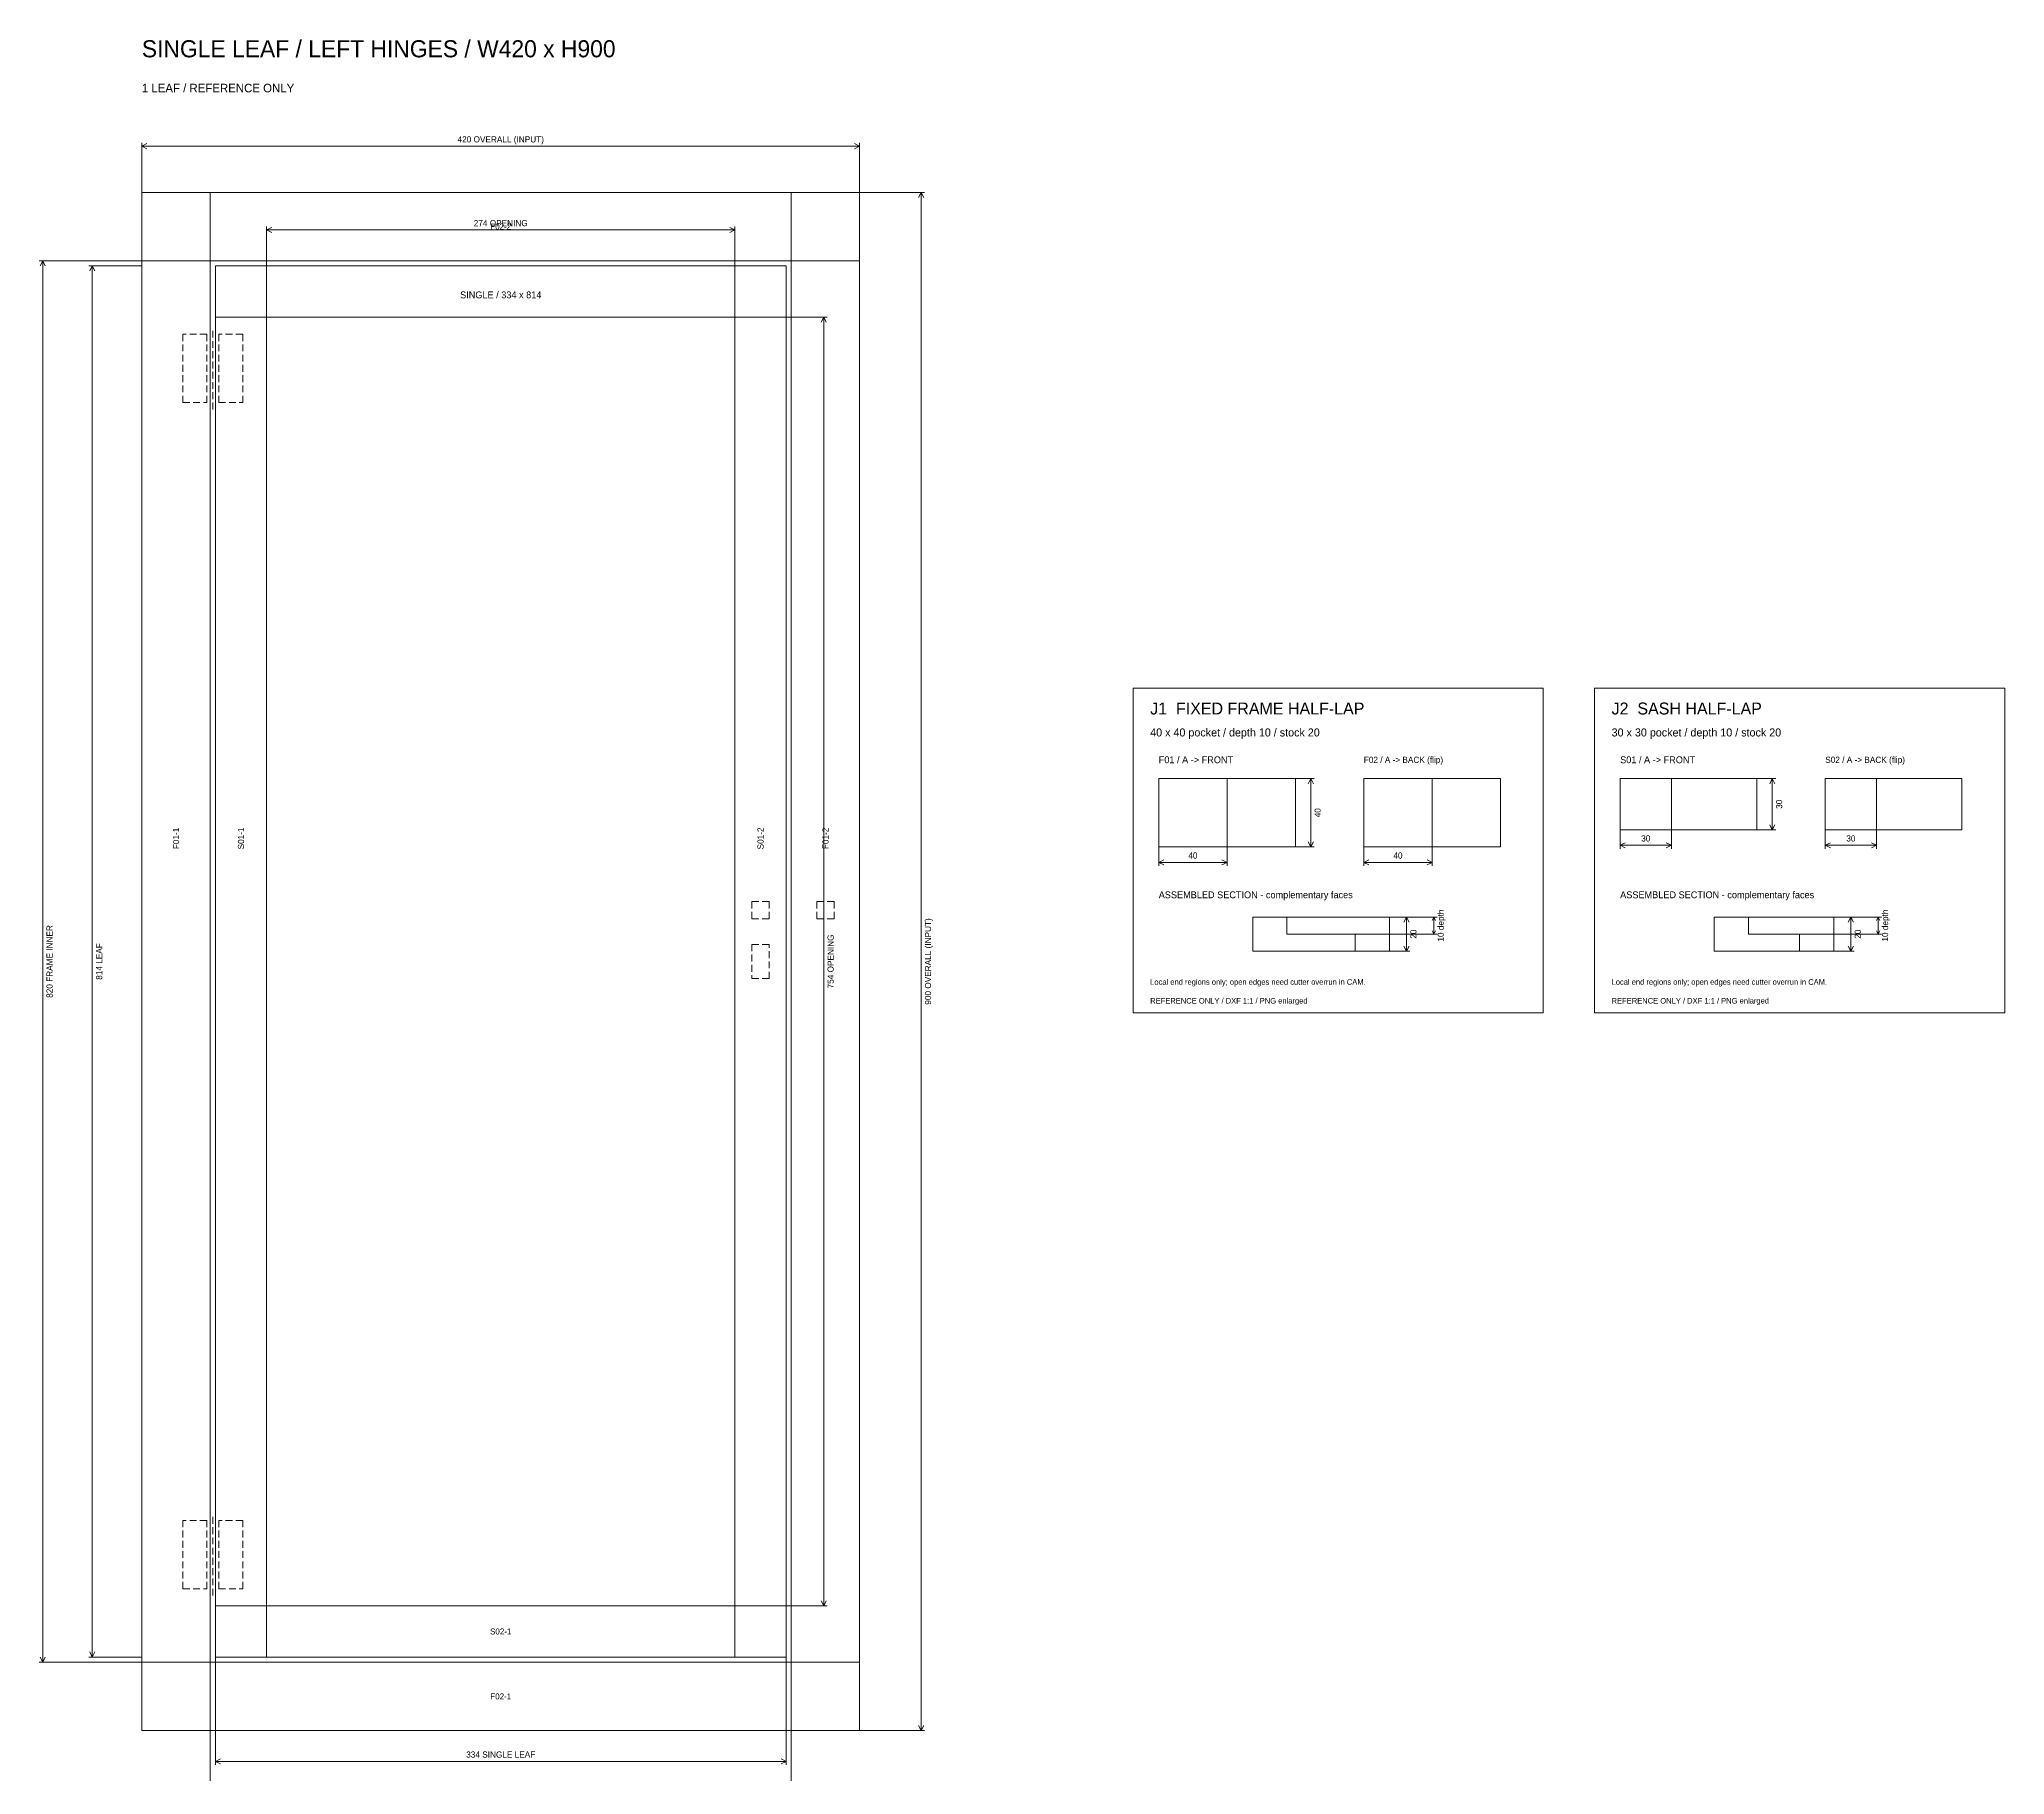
# Model space of a CAD drawing. Header units: millimetres. Extents: x -29 to 2440, y -456 to 1090.
# Drawn here: x 1290 to 2440, y 74 to 1090 of the extents above; entities that cross this region are included whole.
import ezdxf
from ezdxf.enums import TextEntityAlignment as Align

# ---------------------------------------------------------------- set-up
doc = ezdxf.new("R2010")
doc.units = ezdxf.units.MM
doc.linetypes.add('REF_DASH', pattern=[6, 4, -2])
for name, color, linetype, lineweight in [('ASSEMBLY_REFERENCE', 8, 'Continuous', 18), ('DIMENSIONS', 3, 'Continuous', 18), ('HINGE_REF', 4, 'REF_DASH', 18), ('JOINT_DETAILS_REF', 8, 'Continuous', 18), ('LATCH_REF', 4, 'REF_DASH', 18), ('NOTES', 7, 'Continuous', 18)]:
    doc.layers.add(name, color=color, linetype=linetype, lineweight=lineweight)

msp = doc.modelspace()

# ---------------------------------------------------------------- linework, layer by layer
at = {"layer": 'ASSEMBLY_REFERENCE'}
for points in [[(1350, 100), (1390, 100), (1390, 1000), (1350, 1000)], [(1770, 1000), (1770, 960), (1350, 960), (1350, 1000)], [(1770, 1000), (1730, 1000), (1730, 100), (1770, 100)], [(1393, 143), (1423, 143), (1423, 957), (1393, 957)], [(1727, 957), (1727, 927), (1393, 927), (1393, 957)], [(1727, 957), (1697, 957), (1697, 143), (1727, 143)], [(1393, 143), (1393, 173), (1727, 173), (1727, 143)], [(1350, 100), (1350, 140), (1770, 140), (1770, 100)]]:
    msp.add_lwpolyline(points, close=True, dxfattribs=at)
at = {"layer": 'ASSEMBLY_REFERENCE', "linetype": 'REF_DASH'}
msp.add_lwpolyline([(1423, 173), (1697, 173), (1697, 927), (1423, 927)], close=True, dxfattribs=at)
at = {"layer": 'DIMENSIONS'}
for p, q in [((1350, 1000), (1350, 1029)), ((1350, 1027), (1353, 1028.5)), ((1350, 1027), (1770, 1027)), ((1350, 1027), (1353, 1025.5)), ((1770, 1027), (1767, 1028.5)), ((1770, 1027), (1767, 1025.5)), ((1770, 1000), (1770, 1029)), ((1770, 1000), (1808, 1000)), ((1806, 1000), (1804.5, 997)), ((1806, 100), (1806, 1000)), ((1806, 1000), (1807.5, 997)), ((1423, 927), (1423, 980)), ((1423, 978), (1426, 979.5)), ((1423, 978), (1697, 978)), ((1423, 978), (1426, 976.5)), ((1697, 978), (1694, 979.5)), ((1697, 978), (1694, 976.5)), ((1697, 927), (1697, 980)), ((1390, 960), (1290, 960)), ((1292, 960), (1290.5, 957)), ((1292, 140), (1292, 960)), ((1292, 960), (1293.5, 957)), ((1350, 957), (1319, 957)), ((1321, 957), (1319.5, 954)), ((1321, 143), (1321, 957)), ((1321, 957), (1322.5, 954)), ((1697, 927), (1751, 927)), ((1749, 927), (1747.5, 924)), ((1749, 173), (1749, 927)), ((1749, 927), (1750.5, 924)), ((2025, 657), (2036, 657)), ((2034, 657), (2032.5, 654)), ((2034, 617), (2034, 657)), ((2034, 657), (2035.5, 654)), ((2295, 657), (2306, 657)), ((2304, 657), (2302.5, 654)), ((2304, 627), (2304, 657)), ((2304, 657), (2305.5, 654)), ((2215, 627), (2215, 616)), ((2245, 627), (2245, 616)), ((2295, 627), (2306, 627)), ((2304, 627), (2302.5, 630)), ((2304, 627), (2305.5, 630)), ((2335, 627), (2335, 616)), ((2365, 627), (2365, 616)), ((1945, 617), (1945, 606)), ((1945, 608), (1948, 609.5)), ((1985, 608), (1982, 609.5)), ((1985, 617), (1985, 606)), ((2025, 617), (2036, 617)), ((2034, 617), (2032.5, 620)), ((2034, 617), (2035.5, 620)), ((2065, 617), (2065, 606)), ((2065, 608), (2068, 609.5)), ((2105, 608), (2102, 609.5)), ((2105, 617), (2105, 606)), ((2215, 618), (2218, 619.5)), ((2215, 618), (2245, 618)), ((2215, 618), (2218, 616.5)), ((2245, 618), (2242, 619.5)), ((2245, 618), (2242, 616.5)), ((2335, 618), (2338, 619.5)), ((2335, 618), (2365, 618)), ((2335, 618), (2338, 616.5)), ((2365, 618), (2362, 619.5)), ((2365, 618), (2362, 616.5)), ((1945, 608), (1985, 608)), ((1945, 608), (1948, 606.5)), ((1985, 608), (1982, 606.5)), ((2065, 608), (2105, 608)), ((2065, 608), (2068, 606.5)), ((2105, 608), (2102, 606.5)), ((2060, 576), (2108, 576)), ((2080, 576), (2092, 576)), ((2090, 576), (2088.5, 573)), ((2090, 556), (2090, 576)), ((2090, 576), (2091.5, 573)), ((2106, 576), (2105, 574)), ((2106, 566), (2106, 576)), ((2106, 576), (2107, 574)), ((2320, 576), (2368, 576)), ((2340, 576), (2352, 576)), ((2350, 576), (2348.5, 573)), ((2350, 556), (2350, 576)), ((2350, 576), (2351.5, 573)), ((2366, 576), (2365, 574)), ((2366, 566), (2366, 576)), ((2366, 576), (2367, 574)), ((2060, 566), (2108, 566)), ((2106, 566), (2105, 568)), ((2106, 566), (2107, 568)), ((2320, 566), (2368, 566)), ((2366, 566), (2365, 568)), ((2366, 566), (2367, 568)), ((2080, 556), (2092, 556)), ((2090, 556), (2088.5, 559)), ((2090, 556), (2091.5, 559)), ((2340, 556), (2352, 556)), ((2350, 556), (2348.5, 559)), ((2350, 556), (2351.5, 559)), ((1697, 173), (1751, 173)), ((1749, 173), (1747.5, 176)), ((1749, 173), (1750.5, 176)), ((1390, 140), (1290, 140)), ((1292, 140), (1290.5, 143)), ((1292, 140), (1293.5, 143)), ((1350, 143), (1319, 143)), ((1321, 143), (1319.5, 146)), ((1321, 143), (1322.5, 146)), ((1390, 140), (1390, 26)), ((1393, 143), (1393, 80)), ((1727, 143), (1727, 80)), ((1730, 140), (1730, 26)), ((1770, 100), (1808, 100)), ((1806, 100), (1804.5, 103)), ((1806, 100), (1807.5, 103)), ((1393, 82), (1396, 83.5)), ((1393, 82), (1727, 82)), ((1393, 82), (1396, 80.5)), ((1727, 82), (1724, 83.5)), ((1727, 82), (1724, 80.5))]:
    msp.add_line(p, q, dxfattribs=at)
at = {"layer": 'HINGE_REF'}
for p, q in [((1391.5, 873), (1391.5, 921)), ((1391.5, 179), (1391.5, 227))]:
    msp.add_line(p, q, dxfattribs=at)
for points in [[(1388, 877), (1388, 917), (1374, 917), (1374, 877)], [(1409, 877), (1409, 917), (1395, 917), (1395, 877)], [(1388, 183), (1388, 223), (1374, 223), (1374, 183)], [(1409, 183), (1409, 223), (1395, 223), (1395, 183)]]:
    msp.add_lwpolyline(points, close=True, dxfattribs=at)
at = {"layer": 'JOINT_DETAILS_REF'}
for points in [[(1945, 617), (2025, 617), (2025, 657), (1945, 657)], [(1945, 617), (1985, 617), (1985, 657), (1945, 657)], [(2065, 617), (2145, 617), (2145, 657), (2065, 657)], [(2065, 617), (2105, 617), (2105, 657), (2065, 657)], [(2215, 627), (2295, 627), (2295, 657), (2215, 657)], [(2215, 627), (2245, 627), (2245, 657), (2215, 657)], [(2335, 627), (2415, 627), (2415, 657), (2335, 657)], [(2335, 627), (2365, 627), (2365, 657), (2335, 657)], [(2000, 556), (2060, 556), (2060, 566), (2020, 566), (2020, 576), (2000, 576)], [(2020, 566), (2060, 566), (2060, 556), (2080, 556), (2080, 576), (2020, 576)], [(2270, 556), (2320, 556), (2320, 566), (2290, 566), (2290, 576), (2270, 576)], [(2290, 566), (2320, 566), (2320, 556), (2340, 556), (2340, 576), (2290, 576)]]:
    msp.add_lwpolyline(points, close=True, dxfattribs=at)
at = {"layer": 'LATCH_REF'}
for points in [[(1717, 575), (1717, 585), (1707, 585), (1707, 575)], [(1755, 575), (1755, 585), (1745, 585), (1745, 575)], [(1717, 540), (1717, 560), (1707, 560), (1707, 540)]]:
    msp.add_lwpolyline(points, close=True, dxfattribs=at)
at = {"layer": 'NOTES'}
for points in [[(1930, 520), (2170, 520), (2170, 710), (1930, 710)], [(2200, 520), (2440, 520), (2440, 710), (2200, 710)]]:
    msp.add_lwpolyline(points, close=True, dxfattribs=at)

# ---------------------------------------------------------------- texts
at = {"layer": 'ASSEMBLY_REFERENCE'}
for s, height, p in [('F02-2', 3.5, (1560, 980)), ('SINGLE / 334 x 814', 4, (1560, 940)), ('S02-1', 3.5, (1560, 158)), ('F02-1', 3.5, (1560, 120))]:
    msp.add_text(s, height=height, dxfattribs=at).set_placement(p, align=Align.MIDDLE_CENTER)
for s, p in [('F01-1', (1370, 622)), ('S01-1', (1408, 622)), ('S01-2', (1712, 622)), ('F01-2', (1750, 622))]:
    msp.add_text(s, height=3.6, rotation=90, dxfattribs=at).set_placement(p, align=Align.MIDDLE_CENTER)
at = {"layer": 'DIMENSIONS'}
for s, p in [('420 OVERALL (INPUT)', (1560, 1031)), ('274 OPENING', (1560, 982)), ('30', (2230, 622)), ('30', (2350, 622)), ('40', (1965, 612)), ('40', (2085, 612)), ('334 SINGLE LEAF', (1560, 86))]:
    msp.add_text(s, height=3.6, dxfattribs=at).set_placement(p, align=Align.MIDDLE_CENTER)
for s, p in [('30', (2308, 642)), ('40', (2038, 637)), ('10 depth', (2110, 571)), ('10 depth', (2370, 571)), ('820 FRAME INNER', (1296, 550)), ('754 OPENING', (1753, 550)), ('900 OVERALL (INPUT)', (1810, 550)), ('20', (2094, 566)), ('20', (2354, 566)), ('814 LEAF', (1325, 550))]:
    msp.add_text(s, height=3.6, rotation=90, dxfattribs=at).set_placement(p, align=Align.MIDDLE_CENTER)
at = {"layer": 'NOTES'}
for s, height, p in [('SINGLE LEAF / LEFT HINGES / W420 x H900', 10, (1350, 1084)), ('1 LEAF / REFERENCE ONLY', 5, (1350, 1061)), ('J1  FIXED FRAME HALF-LAP', 7, (1940, 698)), ('J2  SASH HALF-LAP', 7, (2210, 698)), ('40 x 40 pocket / depth 10 / stock 20', 4.7, (1940, 684)), ('30 x 30 pocket / depth 10 / stock 20', 4.7, (2210, 684)), ('F01 / A -> FRONT', 4, (1945, 668)), ('F02 / A -> BACK (flip)', 3.6, (2065, 668)), ('S01 / A -> FRONT', 4, (2215, 668)), ('S02 / A -> BACK (flip)', 3.6, (2335, 668)), ('ASSEMBLED SECTION - complementary faces', 4, (1945, 589)), ('ASSEMBLED SECTION - complementary faces', 4, (2215, 589)), ('Local end regions only; open edges need cutter overrun in CAM.', 3.3, (1940, 538)), ('Local end regions only; open edges need cutter overrun in CAM.', 3.3, (2210, 538)), ('REFERENCE ONLY / DXF 1:1 / PNG enlarged', 3.2, (1940, 527)), ('REFERENCE ONLY / DXF 1:1 / PNG enlarged', 3.2, (2210, 527))]:
    msp.add_text(s, height=height, dxfattribs=at).set_placement(p, align=Align.MIDDLE_LEFT)

doc.saveas('drawing.dxf')
